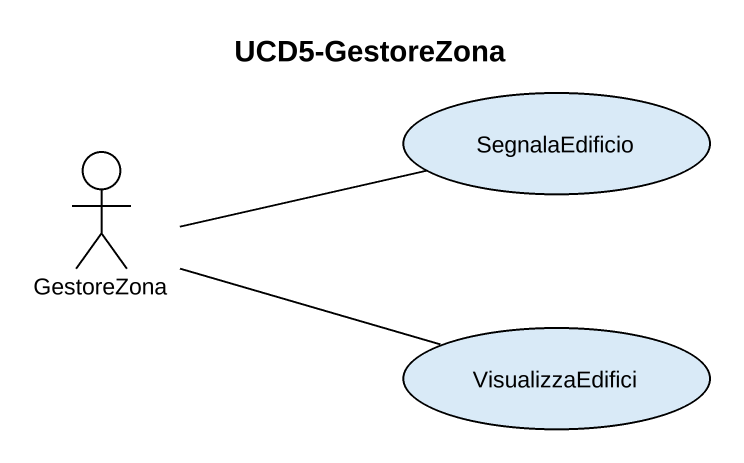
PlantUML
@startuml
title UCD5-GestoreZona
usecase SegnalaEdificio
actor GestoreZona
usecase VisualizzaEdifici
GestoreZona -right- SegnalaEdificio
GestoreZona -right- VisualizzaEdifici
@enduml
